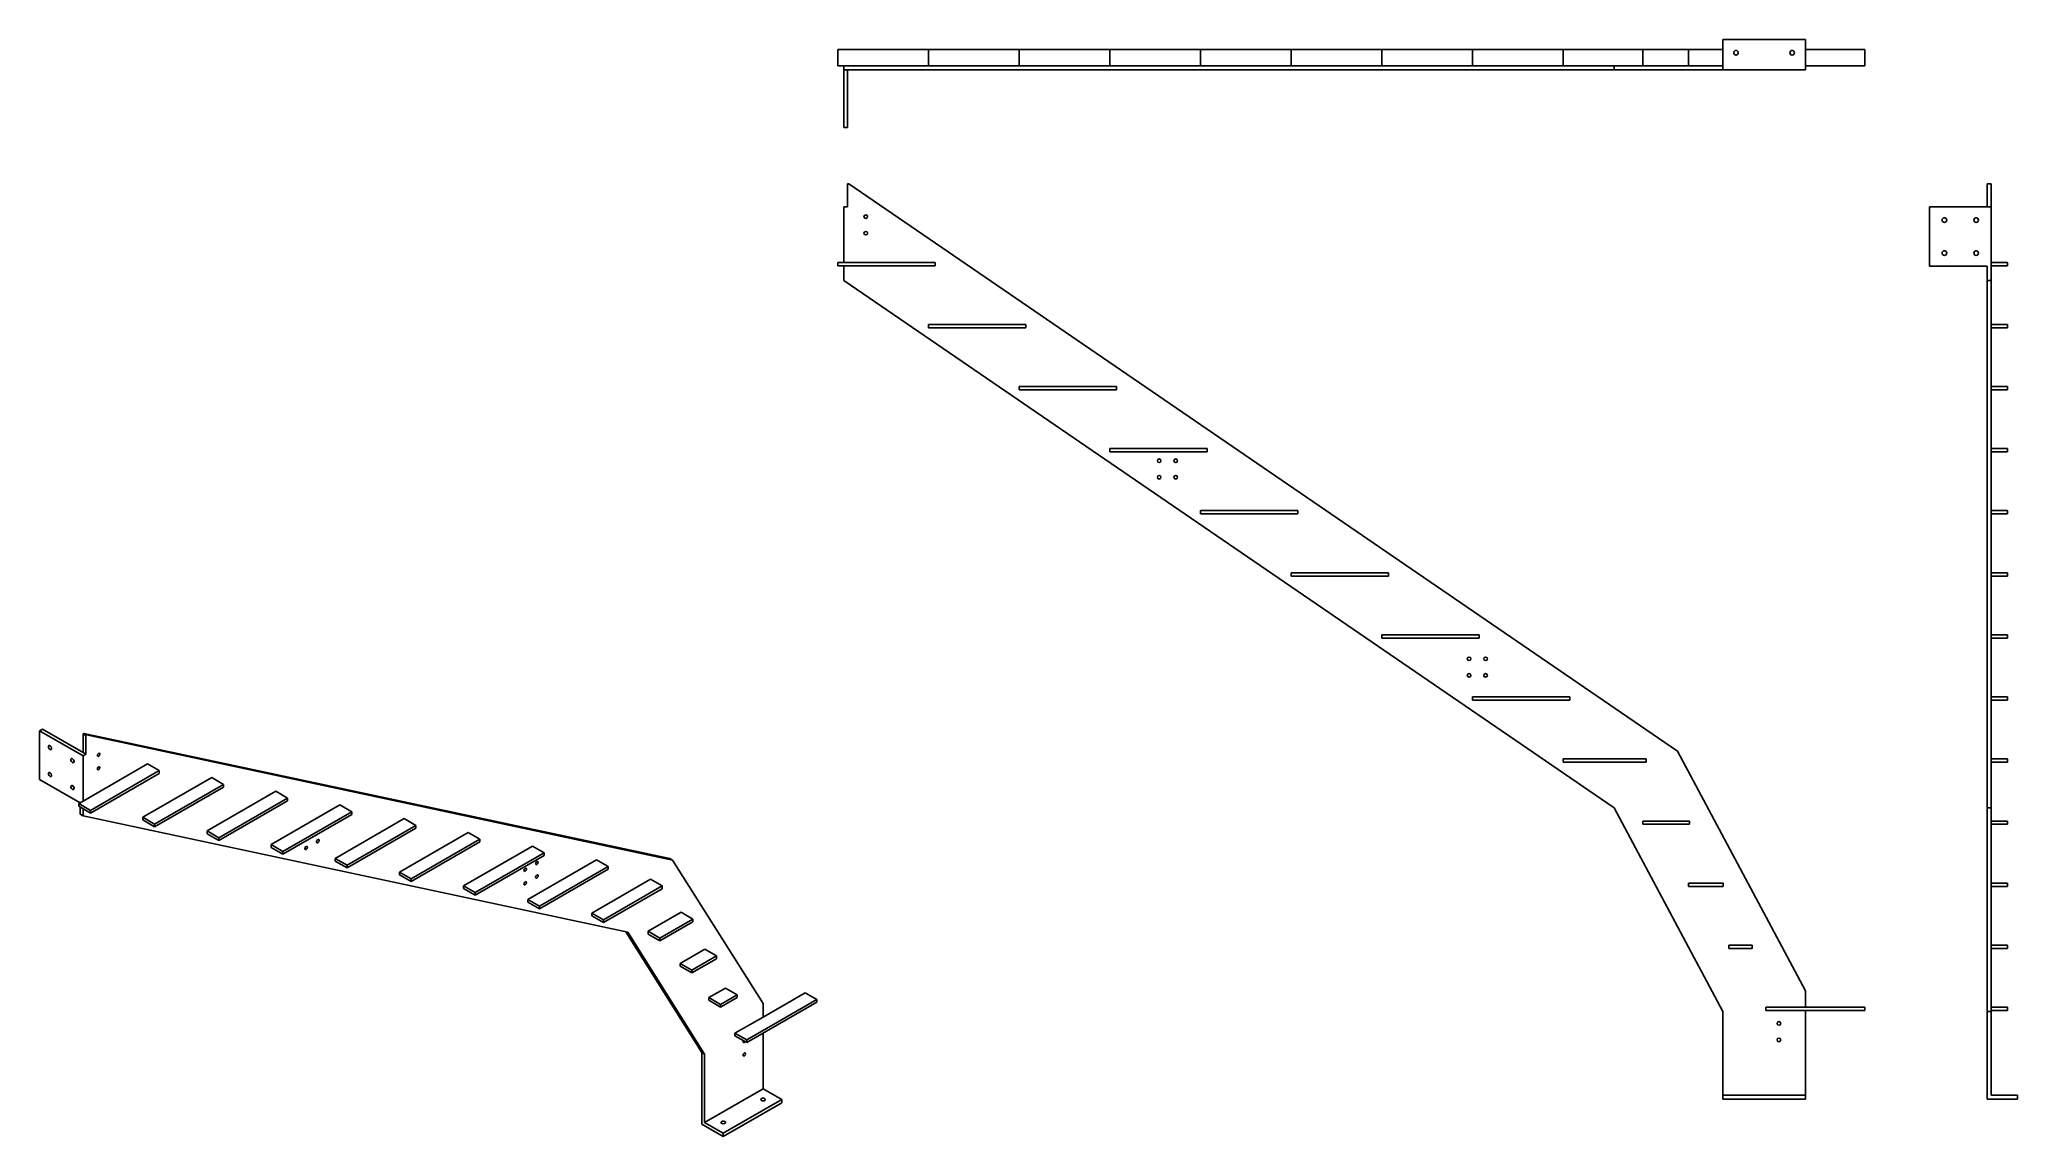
# Model space of a CAD drawing. Header units: millimetres. Extents: x -3516 to 2472, y -960 to 2363.
import ezdxf

# ---------------------------------------------------------------- set-up
doc = ezdxf.new("R2010")
doc.units = ezdxf.units.MM
for name, color, linetype in [('ProjItem180', 7, 'CONTINUOUS'), ('ProjItem181', 7, 'CONTINUOUS'), ('ProjItem182', 7, 'CONTINUOUS'), ('ProjItem184', 7, 'CONTINUOUS')]:
    doc.layers.add(name, color=color, linetype=linetype)

msp = doc.modelspace()

# ---------------------------------------------------------------- linework, layer by layer
at = {"layer": 'ProjItem180'}
for p, q in [((-1069.45, 1855.61), (-1069.45, 1925.61)), ((-1069.45, 1925.61), (-1066.35, 1925.61)), ((1442.69, 207.053), (-1066.35, 1925.61)), ((-1069.45, 1855.61), (-1081.45, 1855.61)), ((-1081.45, 1687.58), (-1081.45, 1855.61)), ((-804.921, 1687.58), (-1099.45, 1687.58)), ((-1099.45, 1687.58), (-1099.45, 1677.58)), ((-1099.45, 1677.58), (-804.921, 1677.58)), ((-1081.45, 1632.93), (-1081.45, 1677.58)), ((-804.921, 1677.58), (-804.921, 1687.58)), ((-1081.45, 1632.93), (1250.87, 35.4154)), ((-530.395, 1499.54), (-824.921, 1499.54)), ((-824.921, 1499.54), (-824.921, 1489.54)), ((-530.395, 1489.54), (-530.395, 1499.54)), ((-824.921, 1489.54), (-530.395, 1489.54)), ((-255.869, 1311.5), (-550.395, 1311.5)), ((-550.395, 1311.5), (-550.395, 1301.5)), ((-550.395, 1301.5), (-255.869, 1301.5)), ((-255.869, 1301.5), (-255.869, 1311.5)), ((18.6563, 1123.47), (-275.869, 1123.47)), ((-275.869, 1123.47), (-275.869, 1113.47)), ((-275.869, 1113.47), (18.6563, 1113.47)), ((18.6563, 1113.47), (18.6563, 1123.47)), ((293.182, 935.433), (-1.3437, 935.433)), ((-1.3437, 935.433), (-1.3437, 925.433)), ((-1.3437, 925.433), (293.182, 925.433)), ((293.182, 925.433), (293.182, 935.433)), ((567.708, 747.397), (273.182, 747.397)), ((273.182, 747.397), (273.182, 737.397)), ((273.182, 737.397), (567.708, 737.397)), ((567.708, 737.397), (567.708, 747.397)), ((842.234, 559.362), (547.708, 559.362)), ((547.708, 559.362), (547.708, 549.362)), ((547.708, 549.362), (842.234, 549.362)), ((842.234, 549.362), (842.234, 559.362)), ((1116.76, 371.326), (822.234, 371.326)), ((822.234, 371.326), (822.234, 361.326)), ((822.234, 361.326), (1116.76, 361.326)), ((1116.76, 361.326), (1116.76, 371.326)), ((1347.81, 183.29), (1096.76, 183.29)), ((1096.76, 183.29), (1096.76, 173.29)), ((1347.81, 173.29), (1347.81, 183.29)), ((1829.53, -518.853), (1442.69, 207.053)), ((1096.76, 173.29), (1347.81, 173.29)), ((1250.87, 35.4154), (1579.53, -581.308)), ((1478.91, -4.7454), (1337.61, -4.7454)), ((1337.61, -4.7454), (1337.61, -14.7454)), ((1337.61, -14.7454), (1478.91, -14.7454)), ((1478.91, -14.7454), (1478.91, -4.7454)), ((1580.54, -192.781), (1475.39, -192.781)), ((1475.39, -192.781), (1475.39, -202.781)), ((1475.39, -202.781), (1580.54, -202.781)), ((1580.54, -202.781), (1580.54, -192.781)), ((1668.55, -380.817), (1597.74, -380.817)), ((1597.74, -380.817), (1597.74, -390.817)), ((1597.74, -390.817), (1668.55, -390.817)), ((1668.55, -390.817), (1668.55, -380.817)), ((1829.53, -568.853), (1829.53, -518.853)), ((1579.53, -581.308), (1579.53, -834.888)), ((1709.53, -568.853), (1709.53, -578.853)), ((2009.53, -568.853), (1709.53, -568.853)), ((1709.53, -578.853), (2009.53, -578.853)), ((1829.53, -834.888), (1829.53, -578.853)), ((2009.53, -578.853), (2009.53, -568.853)), ((1579.53, -846.888), (1579.53, -834.888)), ((1829.53, -834.888), (1579.53, -834.888)), ((1829.53, -846.888), (1829.53, -834.888)), ((1579.53, -846.888), (1829.53, -846.888))]:
    msp.add_line(p, q, dxfattribs=at)
for centre in [(-1014.45, 1826.06), (-1014.45, 1776.06), (-126.433, 1086.6), (-76.4334, 1086.6), (-126.433, 1036.6), (-76.4334, 1036.6), (811.58, 486.536), (861.58, 486.536), (811.58, 436.536), (861.58, 436.536), (1749.59, -617.848), (1749.59, -667.848)]:
    msp.add_circle(centre, 5.5, dxfattribs=at)
at = {"layer": 'ProjItem181'}
for p, q in [((-3515.5, 268.503), (-3507.01, 273.402)), ((-3383.97, 192.568), (-3515.5, 268.503)), ((-3515.5, 268.503), (-3515.5, 121.533)), ((-3383.97, 202.366), (-3507.01, 273.402)), ((-3381.79, 260.785), (-3383.97, 259.521)), ((-3375.49, 254.622), (-3383.97, 259.521)), ((-3383.97, 259.521), (-3383.97, 202.366)), ((-3373.3, 255.886), (-3381.79, 260.785)), ((-1607.63, -118.102), (-3381.79, 260.785)), ((-3375.49, 254.622), (-3373.3, 255.886)), ((-3375.49, 197.467), (-3375.49, 254.622)), ((-1599.14, -123.001), (-3373.3, 255.886)), ((-3375.49, 197.467), (-3383.97, 202.366)), ((-3375.49, 197.467), (-3383.97, 192.568)), ((-3383.97, 55.3678), (-3383.97, 192.568)), ((-3392.46, 50.498), (-3515.5, 121.533)), ((-3188.44, 168.259), (-3383.97, 55.3678)), ((-3153.09, 147.847), (-3361.35, 27.607)), ((-3361.35, 19.442), (-3153.09, 139.682)), ((-2994.32, 126.803), (-3202.58, 6.5635)), ((-3188.44, 168.259), (-3153.09, 147.847)), ((-3153.09, 139.682), (-3153.09, 147.847)), ((-2994.32, 126.803), (-2958.97, 106.391)), ((-2958.97, 106.391), (-3167.23, -13.8489)), ((-3167.23, -22.0139), (-2958.97, 98.2258)), ((-2800.2, 85.3473), (-3008.46, -34.8923)), ((-2764.85, 64.9349), (-2973.11, -55.3047)), ((-2958.97, 98.2258), (-2958.97, 106.391)), ((-2800.2, 85.3473), (-2764.85, 64.9349)), ((-2764.85, 56.7699), (-2764.85, 64.9349)), ((-3383.97, 55.3678), (-3396.7, 48.0194)), ((-3396.7, 48.0194), (-3361.35, 27.607)), ((-3396.7, 48.0194), (-3396.7, 39.8544)), ((-3396.7, 39.8544), (-3361.35, 19.442)), ((-3392.46, 50.498), (-3392.46, 50.4689)), ((-3392.46, 37.4049), (-3392.46, 15.6489)), ((-3392.46, 15.6489), (-3383.97, 10.7499)), ((-3383.97, 10.7499), (-3383.97, 32.5059)), ((-3383.97, 10.7499), (-1734.78, -341.451)), ((-3361.35, 27.607), (-3361.35, 19.442)), ((-3202.58, 6.5635), (-3202.58, -1.6014)), ((-3202.58, 6.5635), (-3167.23, -13.8489)), ((-2973.11, -63.4697), (-2764.85, 56.7699)), ((-2606.08, 43.8915), (-2814.35, -76.3482)), ((-2570.73, 23.479), (-2778.99, -96.7606)), ((-2778.99, -104.926), (-2570.73, 15.3141)), ((-2411.97, 2.4356), (-2620.23, -117.804)), ((-2606.08, 43.8915), (-2570.73, 23.479)), ((-2570.73, 15.3141), (-2570.73, 23.479)), ((-2411.97, 2.4356), (-2376.61, -17.9768)), ((-3202.58, -1.6014), (-3167.23, -22.0139)), ((-3167.23, -13.8489), (-3167.23, -22.0139)), ((-3008.46, -34.8923), (-3008.46, -43.0573)), ((-3008.46, -34.8923), (-2973.11, -55.3047)), ((-3008.46, -43.0573), (-2973.11, -63.4697)), ((-2973.11, -55.3047), (-2973.11, -63.4697)), ((-2376.61, -17.9768), (-2584.87, -138.216)), ((-2584.87, -146.381), (-2376.61, -26.1418)), ((-2217.85, -39.0202), (-2426.11, -159.26)), ((-2182.49, -59.4327), (-2390.75, -179.672)), ((-2376.61, -26.1418), (-2376.61, -17.9768)), ((-2217.85, -39.0202), (-2182.49, -59.4327)), ((-2182.49, -67.5976), (-2182.49, -59.4327)), ((-2814.35, -76.3482), (-2814.35, -84.5131)), ((-2814.35, -76.3482), (-2778.99, -96.7606)), ((-2814.35, -84.5131), (-2778.99, -104.926)), ((-2778.99, -96.7606), (-2778.99, -104.926)), ((-2620.23, -117.804), (-2620.23, -125.969)), ((-2620.23, -117.804), (-2584.87, -138.216)), ((-2390.75, -187.837), (-2182.49, -67.5976)), ((-2023.73, -80.4761), (-2231.99, -200.716)), ((-1988.37, -100.888), (-2196.63, -221.128)), ((-2196.63, -229.293), (-1988.37, -109.053)), ((-2023.73, -80.4761), (-1988.37, -100.888)), ((-1988.37, -109.053), (-1988.37, -100.888)), ((-1599.14, -123.001), (-1607.63, -118.102)), ((-2620.23, -125.969), (-2584.87, -146.381)), ((-2584.87, -138.216), (-2584.87, -146.381)), ((-2426.11, -159.26), (-2426.11, -167.425)), ((-2426.11, -159.26), (-2390.75, -179.672)), ((-2426.11, -167.425), (-2390.75, -187.837)), ((-1829.61, -121.932), (-2037.87, -242.172)), ((-1794.25, -142.344), (-2002.51, -262.584)), ((-2002.51, -270.749), (-1794.25, -150.509)), ((-1829.61, -121.932), (-1794.25, -142.344)), ((-1794.25, -150.509), (-1794.25, -142.344)), ((-1325.61, -557.773), (-1599.14, -123.001)), ((-2390.75, -179.672), (-2390.75, -187.837)), ((-2231.99, -200.716), (-2231.99, -208.881)), ((-2231.99, -200.716), (-2196.63, -221.128)), ((-2231.99, -208.881), (-2196.63, -229.293)), ((-2196.63, -221.128), (-2196.63, -229.293)), ((-1666.23, -181.136), (-1843.75, -283.627)), ((-1630.88, -201.549), (-1808.4, -304.04)), ((-1808.4, -312.205), (-1630.88, -209.714)), ((-1666.23, -181.136), (-1630.88, -201.549)), ((-1630.88, -209.714), (-1630.88, -201.549)), ((-2037.87, -242.172), (-2037.87, -250.337)), ((-2037.87, -242.172), (-2002.51, -262.584)), ((-2037.87, -250.337), (-2002.51, -270.749)), ((-2002.51, -262.584), (-2002.51, -270.749)), ((-1843.75, -283.627), (-1843.75, -291.792)), ((-1843.75, -283.627), (-1808.4, -304.04)), ((-1843.75, -291.792), (-1808.4, -312.205)), ((-1573.53, -281.144), (-1673.44, -338.83)), ((-1573.53, -281.144), (-1538.17, -301.556)), ((-1808.4, -304.04), (-1808.4, -312.205)), ((-1741.02, -340.118), (-1510.87, -705.932)), ((-1734.78, -341.451), (-1502.38, -710.831)), ((-1673.44, -338.83), (-1673.44, -346.995)), ((-1673.44, -338.83), (-1638.09, -359.243)), ((-1673.44, -346.995), (-1638.09, -367.408)), ((-1538.17, -301.556), (-1638.09, -359.243)), ((-1638.09, -367.408), (-1538.17, -309.721)), ((-1538.17, -309.721), (-1538.17, -301.556)), ((-1638.09, -359.243), (-1638.09, -367.408)), ((-1501.66, -393.185), (-1576.02, -436.111)), ((-1466.31, -413.597), (-1540.66, -456.524)), ((-1501.66, -393.185), (-1466.31, -413.597)), ((-1466.31, -421.762), (-1466.31, -413.597)), ((-1576.02, -436.111), (-1576.02, -444.276)), ((-1576.02, -436.111), (-1540.66, -456.524)), ((-1576.02, -444.276), (-1540.66, -464.689)), ((-1540.66, -464.689), (-1466.31, -421.762)), ((-1540.66, -456.524), (-1540.66, -464.689)), ((-1439.44, -510.787), (-1489.5, -539.694)), ((-1404.08, -531.2), (-1454.15, -560.106)), ((-1439.44, -510.787), (-1404.08, -531.2)), ((-1404.08, -539.365), (-1404.08, -531.2)), ((-1198.33, -525.114), (-1325.61, -598.598)), ((-1198.33, -525.114), (-1162.97, -545.526)), ((-1489.5, -539.694), (-1489.5, -547.859)), ((-1489.5, -539.694), (-1454.15, -560.106)), ((-1489.5, -547.859), (-1454.15, -568.271)), ((-1454.15, -568.271), (-1404.08, -539.365)), ((-1454.15, -560.106), (-1454.15, -568.271)), ((-1325.61, -598.598), (-1410.46, -647.588)), ((-1162.97, -545.526), (-1375.1, -668.001)), ((-1375.1, -676.165), (-1162.97, -553.691)), ((-1325.61, -598.598), (-1325.61, -557.773)), ((-1162.97, -553.691), (-1162.97, -545.526)), ((-1410.46, -647.588), (-1375.1, -668.001)), ((-1410.46, -647.588), (-1410.46, -655.753)), ((-1410.46, -655.753), (-1375.1, -676.165)), ((-1325.61, -815.816), (-1325.61, -647.588)), ((-1502.38, -710.831), (-1510.87, -705.932)), ((-1510.87, -705.932), (-1510.87, -922.777)), ((-1502.38, -710.831), (-1502.38, -917.878)), ((-1375.1, -668.001), (-1375.1, -676.165)), ((-1502.38, -917.878), (-1325.61, -815.816)), ((-1325.61, -815.816), (-1269.04, -848.475)), ((-1269.04, -848.475), (-1445.81, -950.538)), ((-1445.81, -960.335), (-1269.04, -858.273)), ((-1269.04, -858.273), (-1269.04, -848.475)), ((-1445.81, -960.335), (-1510.87, -922.777)), ((-1445.81, -950.538), (-1502.38, -917.878)), ((-1445.81, -960.335), (-1445.81, -950.538))]:
    msp.add_line(p, q, dxfattribs=at)
for centre, major_axis, start_param, end_param in [((-3483.68, 217.472), (-3.5, 6.0622), 0, 2.35619), ((-3483.68, 217.472), (-3.5, 6.0622), 3.14159, 0), ((-3483.68, 217.472), (-3.5, 6.0622), 2.35619, 3.14159), ((-3415.79, 178.28), (-3.5, 6.0622), 0, 2.35619), ((-3415.79, 178.28), (-3.5, 6.0622), 3.14159, 0), ((-3336.6, 195.792), (2.75, 4.7631), 0, -3.92699), ((-3336.6, 195.792), (2.75, 4.7631), -3.92699, -3.14159), ((-3336.6, 195.792), (2.75, 4.7631), -3.14159, 0), ((-3483.68, 135.822), (-3.5, 6.0622), 0, 2.35619), ((-3483.68, 135.822), (-3.5, 6.0622), 3.14159, 0), ((-3483.68, 135.822), (-3.5, 6.0622), 2.35619, 3.14159), ((-3415.79, 178.28), (-3.5, 6.0622), 2.35619, 3.14159), ((-3336.6, 154.967), (2.75, 4.7631), 0, -3.92699), ((-3336.6, 154.967), (2.75, 4.7631), -3.92699, -3.14159), ((-3336.6, 154.967), (2.75, 4.7631), -3.14159, 0), ((-3415.79, 96.6301), (-3.5, 6.0622), 0, 2.35619), ((-3415.79, 96.6301), (-3.5, 6.0622), 3.14159, 0), ((-3415.79, 96.6301), (-3.5, 6.0622), 2.35619, 3.14159), ((-2708.68, -86.2671), (2.75, 4.7631), 0, -3.92699), ((-2708.68, -86.2671), (2.75, 4.7631), -3.92699, -3.14159), ((-2708.68, -86.2671), (2.75, 4.7631), -3.14159, 0), ((-2673.32, -65.8547), (2.75, 4.7631), 0, -3.92699), ((-2673.32, -65.8547), (2.75, 4.7631), -3.92699, -3.14159), ((-2673.32, -65.8547), (2.75, 4.7631), -3.14159, 0), ((-2045.4, -152.452), (2.75, 4.7631), 0, -3.92699), ((-2045.4, -152.452), (2.75, 4.7631), -3.92699, -3.14159), ((-2045.4, -152.452), (2.75, 4.7631), -3.14159, 0), ((-2010.05, -132.04), (2.75, 4.7631), 0, -3.92699), ((-2010.05, -132.04), (2.75, 4.7631), -3.92699, -3.14159), ((-2010.05, -172.865), (2.75, 4.7631), 0, -3.92699), ((-2010.05, -172.865), (2.75, 4.7631), -3.92699, -3.14159), ((-2010.05, -132.04), (2.75, 4.7631), -3.14159, 0), ((-2010.05, -172.865), (2.75, 4.7631), -3.14159, 0), ((-2045.4, -193.277), (2.75, 4.7631), 0, -3.92699), ((-2045.4, -193.277), (2.75, 4.7631), -3.92699, -3.14159), ((-2045.4, -193.277), (2.75, 4.7631), -3.14159, 0), ((-1382.13, -671.236), (2.75, 4.7631), -4.57432, -3.92699), ((-1382.13, -671.236), (2.75, 4.7631), -3.92699, -3.14159), ((-1382.13, -712.061), (2.75, 4.7631), 0, -3.92699), ((-1382.13, -712.061), (2.75, 4.7631), -3.92699, -3.14159), ((-1382.13, -671.236), (2.75, 4.7631), -3.14159, -1.70887), ((-1382.13, -712.061), (2.75, 4.7631), -3.14159, 0), ((-1325.61, -848.475), (-7, 0), -2.35619, 0), ((-1325.61, -848.475), (-7, 0), 0, -3.14159), ((-1325.61, -848.475), (-7, 0), -3.14159, -2.35619), ((-1445.81, -917.878), (-7, 0), -2.35619, 0), ((-1445.81, -917.878), (-7, 0), 0, -3.14159), ((-1445.81, -917.878), (-7, 0), -3.14159, -2.35619)]:
    msp.add_ellipse(centre, major_axis=major_axis, ratio=0.57735, start_param=start_param, end_param=end_param, dxfattribs=at)
at = {"layer": 'ProjItem182'}
for p, q in [((2391.5, 1925.61), (2379.5, 1925.61)), ((2379.5, 1925.61), (2379.5, 1855.61)), ((2391.5, 1855.61), (2391.5, 1925.61)), ((2391.5, 1855.61), (2205.5, 1855.61)), ((2205.5, 1855.61), (2205.5, 1675.61)), ((2391.5, 1687.58), (2391.5, 1855.61)), ((2391.5, 1687.58), (2441.5, 1687.58)), ((2391.5, 1687.58), (2391.5, 1677.58)), ((2391.5, 1632.93), (2391.5, 1677.58)), ((2391.5, 1677.58), (2441.5, 1677.58)), ((2441.5, 1687.58), (2441.5, 1677.58)), ((2379.5, 1675.61), (2205.5, 1675.61)), ((2379.5, 1675.61), (2379.5, 1632.93)), ((2379.5, 1632.93), (2391.5, 1632.93)), ((2379.5, 1632.93), (2379.5, 35.4154)), ((2391.5, 1632.93), (2391.5, 35.4154)), ((2391.5, 1499.54), (2441.5, 1499.54)), ((2441.5, 1499.54), (2441.5, 1489.54)), ((2391.5, 1489.54), (2441.5, 1489.54)), ((2391.5, 1311.5), (2441.5, 1311.5)), ((2391.5, 1301.5), (2441.5, 1301.5)), ((2441.5, 1311.5), (2441.5, 1301.5)), ((2391.5, 1123.47), (2441.5, 1123.47)), ((2391.5, 1113.47), (2441.5, 1113.47)), ((2441.5, 1123.47), (2441.5, 1113.47)), ((2391.5, 935.433), (2441.5, 935.433)), ((2391.5, 925.433), (2441.5, 925.433)), ((2441.5, 935.433), (2441.5, 925.433)), ((2391.5, 747.397), (2441.5, 747.397)), ((2391.5, 737.397), (2441.5, 737.397)), ((2441.5, 747.397), (2441.5, 737.397)), ((2391.5, 559.362), (2441.5, 559.362)), ((2391.5, 549.362), (2441.5, 549.362)), ((2441.5, 559.362), (2441.5, 549.362)), ((2391.5, 371.326), (2441.5, 371.326)), ((2391.5, 361.326), (2441.5, 361.326)), ((2441.5, 371.326), (2441.5, 361.326)), ((2391.5, 183.29), (2441.5, 183.29)), ((2441.5, 183.29), (2441.5, 173.29)), ((2391.5, 173.29), (2441.5, 173.29)), ((2391.5, 35.4154), (2379.5, 35.4154)), ((2379.5, 35.4154), (2379.5, -581.308)), ((2391.5, 35.4154), (2391.5, -581.308)), ((2391.5, -4.7454), (2441.5, -4.7454)), ((2391.5, -14.7454), (2441.5, -14.7454)), ((2441.5, -4.7454), (2441.5, -14.7454)), ((2391.5, -192.781), (2441.5, -192.781)), ((2391.5, -202.781), (2441.5, -202.781)), ((2441.5, -192.781), (2441.5, -202.781)), ((2391.5, -380.817), (2441.5, -380.817)), ((2391.5, -390.817), (2441.5, -390.817)), ((2441.5, -380.817), (2441.5, -390.817)), ((2391.5, -581.308), (2379.5, -581.308)), ((2379.5, -581.308), (2379.5, -846.888)), ((2391.5, -568.853), (2441.5, -568.853)), ((2391.5, -578.853), (2441.5, -578.853)), ((2391.5, -581.308), (2391.5, -834.888)), ((2441.5, -568.853), (2441.5, -578.853)), ((2471.5, -834.888), (2391.5, -834.888)), ((2471.5, -846.888), (2471.5, -834.888)), ((2471.5, -846.888), (2379.5, -846.888))]:
    msp.add_line(p, q, dxfattribs=at)
for centre in [(2250.5, 1815.61), (2346.5, 1815.61), (2250.5, 1715.61), (2346.5, 1715.61)]:
    msp.add_circle(centre, 7, dxfattribs=at)
at = {"layer": 'ProjItem184'}
for p, q in [((1579.53, 2362.62), (1579.53, 2270.62)), ((1579.53, 2362.62), (1829.53, 2362.62)), ((1829.53, 2362.62), (1829.53, 2270.62)), ((-1099.45, 2282.62), (-1099.45, 2332.62)), ((-1099.45, 2332.62), (-824.921, 2332.62)), ((-1099.45, 2282.62), (-1081.45, 2282.62)), ((-1081.45, 2282.62), (1250.87, 2282.62)), ((-1081.45, 2270.62), (-1081.45, 2282.62)), ((-824.921, 2282.62), (-824.921, 2332.62)), ((-824.921, 2332.62), (-550.395, 2332.62)), ((-550.395, 2282.62), (-550.395, 2332.62)), ((-550.395, 2332.62), (-275.869, 2332.62)), ((-275.869, 2282.62), (-275.869, 2332.62)), ((-275.869, 2332.62), (-1.3437, 2332.62)), ((-1.3437, 2282.62), (-1.3437, 2332.62)), ((-1.3437, 2332.62), (273.182, 2332.62)), ((273.182, 2282.62), (273.182, 2332.62)), ((273.182, 2332.62), (547.708, 2332.62)), ((547.708, 2282.62), (547.708, 2332.62)), ((547.708, 2332.62), (822.234, 2332.62)), ((822.234, 2282.62), (822.234, 2332.62)), ((822.234, 2332.62), (1096.76, 2332.62)), ((1096.76, 2282.62), (1096.76, 2332.62)), ((1096.76, 2332.62), (1337.61, 2332.62)), ((1250.87, 2282.62), (1579.53, 2282.62)), ((1250.87, 2282.62), (1250.87, 2270.62)), ((1337.61, 2282.62), (1337.61, 2332.62)), ((1337.61, 2332.62), (1475.39, 2332.62)), ((1475.39, 2282.62), (1475.39, 2332.62)), ((1475.39, 2332.62), (1579.53, 2332.62)), ((1829.53, 2332.62), (2009.53, 2332.62)), ((1829.53, 2282.62), (2009.53, 2282.62)), ((2009.53, 2282.62), (2009.53, 2332.62)), ((-1081.45, 2270.62), (-1081.45, 2096.62)), ((-1081.45, 2270.62), (1250.87, 2270.62)), ((-1069.45, 2270.62), (-1069.45, 2096.62)), ((1250.87, 2270.62), (1579.53, 2270.62)), ((1579.53, 2270.62), (1829.53, 2270.62)), ((-1081.45, 2096.62), (-1069.45, 2096.62))]:
    msp.add_line(p, q, dxfattribs=at)
for centre in [(1619.53, 2322.62), (1789.53, 2322.62)]:
    msp.add_circle(centre, 7, dxfattribs=at)

doc.saveas('drawing.dxf')
